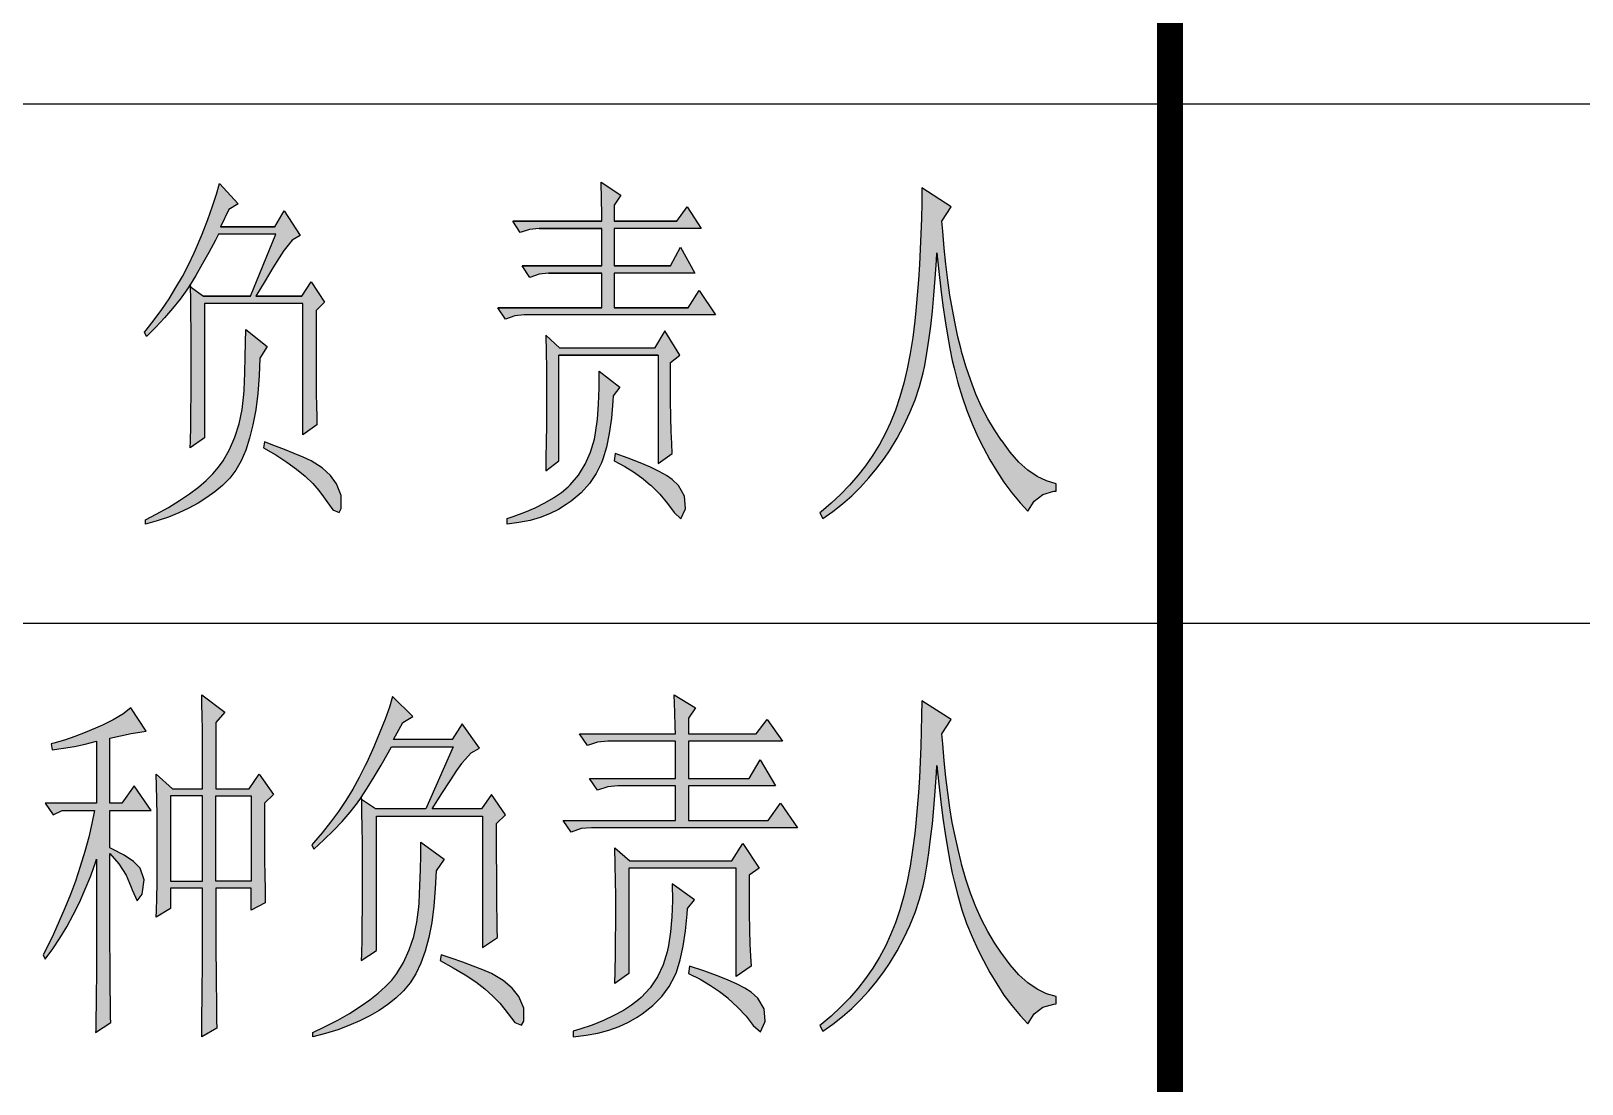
# Model space of a CAD drawing. Extents: x 458975 to 585950, y -118893 to 21149.
# Drawn here: x 569816 to 571428, y -116752 to -115658 of the extents above; entities that cross this region are included whole.
import ezdxf

# ---------------------------------------------------------------- set-up
doc = ezdxf.new("R2010")
doc.units = 0
doc.header["$LTSCALE"] = 1000
doc.header["$MEASUREMENT"] = 0
doc.layers.add('1', color=3, linetype='CONTINUOUS')

msp = doc.modelspace()

# ---------------------------------------------------------------- hatches: boundary and pattern name
at = {"layer": '1'}
h = msp.add_hatch(color=256, dxfattribs=at)
h.paths.add_polyline_path([(569665.6, -115944.7), (569668.6, -115940.9), (569748.5, -115940.9), (569729.1, -115912.3), (569715.3, -115933.3), (569586.9, -115933.3), (569594.6, -115945.3), (569610.2, -115940.9), (569647.2, -115940.9), (569641.2, -115953.9), (569634.5, -115965.9), (569627, -115976.7), (569620.9, -115984.3), (569610.7, -115994), (569601.3, -116000), (569591.8, -116002.6), (569601.4, -116033.8), (569607, -116029.8), (569615.3, -116026.2), (569626.5, -116023.2), (569640.5, -116020.8), (569643.3, -116020.3), (569652.2, -116019.2), (569661.5, -116018), (569671.2, -116017), (569681.3, -116016), (569692, -116015), (569703.2, -116014.2), (569714.8, -116013.3), (569723.2, -116012.7), (569727.1, -116027.3), (569729.1, -116035.3), (569733.9, -116039.6), (569739.8, -116030.8), (569743.4, -116017.9), (569741.4, -116004), (569738.8, -115997.7), (569733.9, -115990.2), (569727.1, -115981.6), (569718.2, -115972.2), (569707.5, -115961.7), (569700.8, -115955.9), (569697.8, -115960.3), (569705.1, -115971.4), (569711.6, -115983.6), (569717.8, -115996.6), (569721.2, -116005.3), (569612.2, -116005.3), (569621.5, -115995.9), (569630, -115986.6), (569638, -115977.6), (569641.3, -115973.9), (569649, -115965.2), (569657.2, -115955.4)])
h.paths.add_polyline_path([(569672.5, -116047.3), (569681.3, -116036.8), (569657.9, -116020.3), (569658.5, -116035), (569658.8, -116050.9), (569658.9, -116067.9), (569658.9, -116071.3), (569587.7, -116071.3), (569598.4, -116083.3), (569607.4, -116080.2), (569618.6, -116078.8), (569620.9, -116078.8), (569658.9, -116078.8), (569658.9, -116140.4), (569554.7, -116140.4), (569562.4, -116152.4), (569572.2, -116148.8), (569582, -116147.8), (569778.7, -116147.8), (569758.2, -116116.4), (569739.8, -116140.4), (569672.5, -116140.4), (569672.5, -116078.8), (569746.5, -116078.8), (569729.1, -116050.3), (569713.5, -116071.3), (569672.5, -116071.3)])
h.paths.add_polyline_path([(569669.2, -115832.5), (569660.6, -115824.4), (569649, -115816), (569647.2, -115814.8), (569644.3, -115817.8), (569651.8, -115832.1), (569657.3, -115845.7), (569661.2, -115858.4), (569661.8, -115861.3), (569665.8, -115873.3), (569672.5, -115867.3), (569676.9, -115853), (569674.5, -115840.3)])
h.paths.add_polyline_path([(569586.3, -115892.4), (569585.9, -115882.3), (569748.5, -115882.3), (569734.8, -115913.9), (569737.8, -115916.9), (569747.4, -115904.1), (569756.5, -115895.1), (569765.1, -115889.9), (569773.7, -115888.1), (569756.2, -115858.3), (569746.5, -115874.8), (569585.9, -115874.8), (569584.9, -115856.8), (569580, -115856.8), (569578.2, -115873.8), (569574.7, -115888.7), (569570, -115901.4), (569568.3, -115904.9), (569563.4, -115919.4), (569567.2, -115926.9), (569577.9, -115926), (569582.9, -115919.9), (569585.7, -115909.3)])
h.paths.add_polyline_path([(570001, -115887.9), (570007.9, -115875), (570011.1, -115868.9), (570070.5, -115868.9), (570044.2, -115933.4), (569995.5, -115933.4), (569981.9, -115923.6), (569982.2, -115936.7), (569982.5, -115952.3), (569982.7, -115968.3), (569982.8, -115984.6), (569982.8, -116001.2), (569982.8, -116003.9), (569982.8, -116020.3), (569982.7, -116036.6), (569982.5, -116052.6), (569982.3, -116068.5), (569982, -116084), (569981.8, -116090.9), (569996.4, -116080.4), (569996.4, -115940.8), (570098.7, -115940.8), (570098.7, -116077.4), (570113.3, -116066.9), (570113.1, -116058.4), (570112.9, -116047.5), (570112.7, -116034.4), (570112.6, -116018.9), (570112.5, -116001), (570112.4, -115980.8), (570112.4, -115958.2), (570112.4, -115948.4), (570121.1, -115939.4), (570107.5, -115918.4), (570097.8, -115933.4), (570050, -115933.4), (570059.7, -115917.3), (570067.6, -115904), (570074.1, -115893.6), (570078.8, -115886), (570079.2, -115885.4), (570087.7, -115875.2), (570095.8, -115870.4), (570079.2, -115844.8), (570069.5, -115861.4), (570013, -115861.4), (570021.8, -115843.3), (570031.5, -115837.4), (570012, -115816.4), (570008.9, -115827.4), (570004.9, -115839.9), (569999.9, -115853.7), (569994, -115868.8), (569987.1, -115885.2), (569985.7, -115888.3), (569979.9, -115900.7), (569973.6, -115912.8), (569966.9, -115924.5), (569959.8, -115936), (569952.2, -115947.1), (569944.3, -115958), (569935.9, -115968.7), (569934.1, -115970.9), (569936.1, -115975.3), (569945.9, -115965.6), (569954.9, -115956), (569963.4, -115946.3), (569971.1, -115936.6), (569978.2, -115926.9), (569981.1, -115922.5), (569987.5, -115911.8), (569994.2, -115900.1)])
h.paths.add_polyline_path([(570051.8, -116034.5), (570053.2, -116016.1), (570053.9, -115997.8), (570061.7, -115985.8), (570039.3, -115967.9), (570039.2, -115981.4), (570038.9, -115996.4), (570038.4, -116013), (570037.6, -116031.1), (570037.4, -116035.4), (570035.6, -116051.2), (570032.5, -116066), (570028.2, -116079.8), (570022.6, -116092.8), (570015.9, -116104.3), (570011.2, -116111.2), (570005.3, -116118), (569998.3, -116124.9), (569990.2, -116131.8), (569980.9, -116138.8), (569970.5, -116145.8), (569959, -116152.8), (569946.4, -116160), (569935.1, -116165.9), (569935.1, -116170.3), (569947.4, -116166.8), (569959.1, -116162.9), (569970, -116158.5), (569980.4, -116153.7), (569990, -116148.5), (569999, -116142.7), (570007.3, -116136.6), (570015.1, -116130.1), (570022.8, -116122.4), (570029, -116114.2), (570034.5, -116104.6), (570039.3, -116093.5), (570043.4, -116081), (570046.9, -116067), (570049.7, -116051.5)])
h.paths.add_polyline_path([(570127.4, -116119.7), (570118.6, -116111.6), (570107.5, -116104.3), (570099, -116100.6), (570089.7, -116096.7), (570079.6, -116092.6), (570068.7, -116088.5), (570058.8, -116084.8), (570057.8, -116090.9), (570070.5, -116098.3), (570081.9, -116105.7), (570092.1, -116113.1), (570101.1, -116120.5), (570108.9, -116127.9), (570115.4, -116135.3), (570120.2, -116141.9), (570130, -116155.4), (570136.3, -116158.2), (570138.6, -116153.9), (570138.6, -116140.4), (570133.8, -116128.3)])
h.paths.add_polyline_path([(570422.1, -115862.9), (570512.6, -115862.9), (570498, -115840.4), (570487.3, -115855.3), (570422.1, -115855.3), (570422.1, -115838.9), (570428.9, -115828.4), (570408.5, -115814.9), (570409, -115832.7), (570409.3, -115848.1), (570409.4, -115855.3), (570316.8, -115855.3), (570324.6, -115867.3), (570334.3, -115863.9), (570344.1, -115862.9), (570409.4, -115862.9), (570409.4, -115901.9), (570326.6, -115901.9), (570334.4, -115913.9), (570344.1, -115910.4), (570353.9, -115909.3), (570409.4, -115909.3), (570409.4, -115945.4), (570301.3, -115945.4), (570309.1, -115957.4), (570318.8, -115953.9), (570328.5, -115952.8), (570527.3, -115952.8), (570510.6, -115927.4), (570499, -115945.4), (570422.1, -115945.4), (570422.1, -115909.3), (570505.8, -115909.3), (570491.2, -115882.4), (570480.5, -115901.9), (570422.1, -115901.9)])
h.paths.add_polyline_path([(570364.6, -115994.8), (570467.9, -115994.8), (570467.9, -116107.3), (570482.4, -116096.9), (570481.9, -116086.6), (570481.3, -116073.9), (570481, -116059.1), (570480.7, -116041.8), (570480.5, -116022.3), (570480.5, -116002.4), (570490.2, -115994.8), (570474.6, -115969.4), (570464, -115987.3), (570365.6, -115987.3), (570351, -115973.8), (570351.4, -115991.5), (570351.7, -116008.1), (570351.8, -116023.6), (570351.9, -116038.1), (570351.9, -116039.8), (570351.9, -116053.4), (570351.8, -116068.1), (570351.5, -116084.4), (570351.2, -116101.9), (570351, -116114.8), (570364.6, -116104.3)])
h.paths.add_polyline_path([(570414.1, -116090.3), (570417, -116075.9), (570419.3, -116060.1), (570420.8, -116042.6), (570421.1, -116036.9), (570427.9, -116027.8), (570406.5, -116011.4), (570406.5, -116028.9), (570406, -116045.5), (570404.7, -116061), (570402.7, -116075.5), (570401.6, -116081.8), (570397.6, -116095.5), (570392.1, -116107.9), (570385, -116119.2), (570376.4, -116129.3), (570374.3, -116131.4), (570367.3, -116137.2), (570359.2, -116142.8), (570350.2, -116148.1), (570340.1, -116153.2), (570329.2, -116157.8), (570317.2, -116162.3), (570311, -116164.4), (570311, -116170.3), (570323.2, -116168.7), (570334.7, -116166.3), (570345.3, -116163.3), (570355.1, -116159.5), (570364.2, -116155.1), (570372.4, -116150), (570377.3, -116146.3), (570387.7, -116137.6), (570396.4, -116128.1), (570403.5, -116117.8), (570408.9, -116106.7), (570410.4, -116102.8)])
h.paths.add_polyline_path([(570488.9, -116130), (570482.4, -116123.9), (570476.4, -116119.8), (570468.9, -116115.5), (570459.8, -116111.1), (570449, -116106.5), (570436.7, -116101.7), (570423, -116096.9), (570422.1, -116104.3), (570433.2, -116110.5), (570443.2, -116116.7), (570452.2, -116123.2), (570460, -116129.9), (570460.1, -116129.9), (570469.4, -116139.2), (570477.6, -116148.8), (570484.4, -116158.3), (570491.5, -116164.8), (570495.9, -116155), (570496.1, -116153.9), (570495.1, -116141.1)])
h.paths.add_polyline_path([(570764.9, -115883.4), (570763.5, -115865.8), (570762.7, -115855.4), (570772.2, -115840.4), (570741.7, -115820.9), (570741.6, -115836.7), (570741.3, -115852.7), (570740.8, -115868.6), (570740.1, -115884.5), (570739.3, -115900.5), (570738.2, -115916.4), (570736.9, -115932.3), (570735.5, -115948.2), (570734.4, -115958.9), (570732.3, -115976.2), (570729.7, -115992.8), (570726.6, -116008.7), (570723, -116023.8), (570718.9, -116038.1), (570714.3, -116051.7), (570709.2, -116064.5), (570704, -116075.8), (570697.7, -116087.5), (570690.8, -116098.7), (570683.4, -116109.5), (570675.3, -116119.8), (570666.6, -116129.9), (570657.4, -116139.5), (570647.5, -116148.6), (570637.1, -116157.3), (570635.8, -116158.4), (570638.9, -116164.3), (570649.4, -116157), (570659.4, -116149.2), (570668.9, -116140.7), (570678.1, -116131.8), (570686.8, -116122.3), (570695.1, -116112.2), (570703, -116101.6), (570708.2, -116093.9), (570716.1, -116080.9), (570723.2, -116067.8), (570729.4, -116054.4), (570734.8, -116040.9), (570739.4, -116027.1), (570743.2, -116013.1), (570744.8, -116005.4), (570747, -115992.7), (570749.1, -115979.1), (570751, -115964.5), (570752.7, -115949), (570754.3, -115932.4), (570755.7, -115914.9), (570757, -115896.3), (570757.5, -115888.3), (570759.4, -115907.7), (570761.5, -115925.9), (570763.6, -115943), (570765.9, -115959), (570768.4, -115973.9), (570770.8, -115987.6), (570773.4, -116000.2), (570775.3, -116008.3), (570779.1, -116023.4), (570783.5, -116038.1), (570788.4, -116052.3), (570793.9, -116066.1), (570800, -116079.5), (570805.7, -116090.8), (570812.4, -116103.3), (570819.5, -116115.3), (570827.1, -116126.7), (570835.3, -116137.7), (570843.9, -116148.1), (570851.9, -116156.8), (570858.4, -116146.4), (570867.4, -116139.5), (570878.8, -116136.1), (570881.2, -116135.9), (570881.2, -116128.4), (570871.2, -116125.4), (570861.4, -116120.7), (570851.9, -116114.2), (570842.6, -116105.8), (570833.5, -116095.6), (570824.7, -116083.5), (570824.6, -116083.3), (570817.2, -116072.4), (570810.2, -116060.8), (570803.8, -116048.3), (570797.9, -116035.1), (570792.5, -116021.1), (570787.6, -116006.2), (570783.1, -115990.7), (570782.6, -115988.9), (570779.3, -115975.6), (570776.3, -115961.7), (570773.5, -115947.3), (570771, -115932.2), (570768.7, -115916.6), (570766.7, -115900.2)])
h = msp.add_hatch(color=256, dxfattribs=at)
h.paths.add_polyline_path([(570045.1, -116541.3), (570008.3, -116541.3), (570008.3, -116452.7), (570045.1, -116452.7)], flags=16)
h.paths.add_polyline_path([(570068.2, -116451.2), (570058.7, -116460.2), (570058.7, -116486.6), (570058.9, -116503.6), (570059, -116519.8), (570059.2, -116535.2), (570059.5, -116549.8), (570059.7, -116563.7), (570045.1, -116571.3), (570045.1, -116548.7), (570008.3, -116548.7), (570008.3, -116574.6), (570008.4, -116596.4), (570008.4, -116616.1), (570008.6, -116633.9), (570008.7, -116649.9), (570008.9, -116663.8), (570009, -116675.8), (570009.1, -116686), (570009.4, -116694.2), (569993.6, -116703.2), (569993.8, -116693.9), (569993.9, -116679.4), (569994.1, -116664.7), (569994.2, -116649.3), (569994.4, -116633.6), (569994.5, -116617.4), (569994.6, -116600.9), (569994.6, -116548.7), (569961.2, -116548.7), (569961.2, -116569.7), (569946.4, -116578.7), (569946.7, -116572), (569947.1, -116559), (569947.2, -116543.4), (569947.4, -116525.6), (569947.5, -116505.2), (569947.4, -116491.2), (569947.4, -116472.7), (569947.1, -116456.3), (569946.8, -116442.2), (569946.4, -116430.2), (569963.2, -116445.3), (569994.6, -116445.3), (569994.6, -116420.8), (569994.5, -116401.2), (569994.4, -116384.1), (569994.2, -116369.4), (569993.9, -116357.4), (569993.6, -116347.7), (570017.7, -116365.7), (570008.3, -116376.3), (570008.3, -116445.3), (570042.9, -116445.3), (570053.4, -116430.2)])
h.paths.add_polyline_path([(569838.8, -116611.6), (569846.3, -116600.4), (569853.4, -116588.7), (569860.2, -116576.2), (569866.6, -116563.3), (569872.7, -116549.7), (569878.4, -116535.6), (569883.7, -116520.8), (569884.4, -116518.6), (569884.4, -116593), (569884.3, -116609.8), (569884.2, -116625.9), (569884.2, -116641.3), (569884, -116656), (569883.9, -116669.9), (569883.7, -116683.2), (569883.6, -116695.7), (569883.4, -116698.7), (569899.2, -116688.1), (569898.9, -116683.1), (569898.8, -116675.7), (569898.7, -116666.1), (569898.5, -116654.5), (569898.5, -116640.6), (569898.4, -116624.6), (569898.2, -116606.4), (569898.2, -116512.7), (569907.6, -116523.4), (569915, -116535), (569920.4, -116547.5), (569921.3, -116550.3), (569926.5, -116561.9), (569931.7, -116554.9), (569931.7, -116554.7), (569933.7, -116540), (569929.7, -116527.8), (569922.7, -116521), (569913, -116514.3), (569900.3, -116507.6), (569898.2, -116506.8), (569898.2, -116467.8), (569941.1, -116467.8), (569923.3, -116442.2), (569910.7, -116460.2), (569898.2, -116460.2), (569898.2, -116392.8), (569909.2, -116390.2), (569920.3, -116388), (569931.4, -116386), (569935.9, -116385.3), (569920.1, -116361.2), (569911.7, -116367.7), (569901.8, -116373.8), (569890.4, -116379.3), (569883.4, -116382.2), (569872.6, -116386.8), (569861.8, -116391.1), (569851, -116394.8), (569840.1, -116398), (569837.3, -116398.7), (569838.3, -116404.7), (569850.2, -116403.1), (569861.5, -116401.2), (569872.4, -116398.9), (569882.9, -116396.3), (569884.4, -116395.7), (569884.4, -116460.2), (569830.9, -116460.2), (569839.4, -116472.2), (569848.8, -116467.8), (569882.4, -116467.8), (569879.5, -116481.4), (569876.2, -116495.7), (569872.1, -116510.5), (569867.3, -116526), (569862.4, -116541.3), (569857.2, -116555.3), (569851.5, -116569.2), (569845.7, -116582.9), (569839.6, -116596.2), (569833.3, -116609.3), (569828.9, -116617.7), (569830.9, -116622.2)])
h.paths.add_polyline_path([(569571.8, -116668.7), (569582.3, -116665.2), (569592.9, -116664.2), (569803.7, -116664.2), (569783.8, -116635.7), (569769.2, -116656.7), (569691.5, -116656.7), (569691.5, -116410.8), (569790.1, -116410.8), (569771.2, -116383.7), (569757.6, -116403.2), (569578.2, -116403.2), (569586.5, -116415.3), (569597.1, -116411.8), (569607.5, -116410.8), (569675.8, -116410.8), (569675.8, -116656.7), (569563.4, -116656.7)])
h.paths.add_polyline_path([(569961.2, -116541.3), (569994.6, -116541.3), (569994.6, -116452.7), (569961.2, -116452.7)], flags=16)
h.paths.add_polyline_path([(570398.6, -116485.7), (570388, -116486.7), (570377.6, -116490.2), (570369.2, -116478.2), (570485.7, -116478.2), (570485.7, -116442.2), (570425.9, -116442.2), (570415.4, -116443.2), (570404.8, -116446.7), (570396.6, -116434.7), (570485.7, -116434.7), (570485.7, -116395.7), (570415.4, -116395.7), (570404.8, -116396.7), (570394.4, -116400.2), (570386, -116388.3), (570485.7, -116388.3), (570485.6, -116380.9), (570485.3, -116365.5), (570484.6, -116347.7), (570506.6, -116361.2), (570499.4, -116371.8), (570499.4, -116388.3), (570569.5, -116388.3), (570581.1, -116373.2), (570596.9, -116395.7), (570499.4, -116395.7), (570499.4, -116434.7), (570562.3, -116434.7), (570573.8, -116415.3), (570589.6, -116442.2), (570499.4, -116442.2), (570499.4, -116478.2), (570582.2, -116478.2), (570594.8, -116460.2), (570612.6, -116485.7)])
h.paths.add_polyline_path([(570193, -116394.2), (570202.4, -116376.3), (570212.9, -116370.2), (570192, -116349.3), (570188.6, -116360.3), (570184.2, -116372.8), (570178.8, -116386.6), (570172.4, -116401.6), (570165, -116418), (570163.6, -116421.2), (570157.3, -116433.5), (570150.5, -116445.6), (570143.3, -116457.3), (570135.6, -116468.8), (570127.5, -116479.9), (570118.9, -116491), (570109.9, -116501.5), (570108, -116503.7), (570110.1, -116508.2), (570120.6, -116498.5), (570130.4, -116488.8), (570139.5, -116479.2), (570147.8, -116469.5), (570155.4, -116459.8), (570158.6, -116455.3), (570165.4, -116444.7), (570172.7, -116433), (570179.9, -116420.6), (570187.5, -116407.9), (570190.8, -116401.8), (570254.9, -116401.8), (570226.5, -116466.2), (570174.1, -116466.2), (570159.5, -116456.4), (570159.8, -116469.5), (570160.1, -116485.2), (570160.2, -116501.1), (570160.4, -116517.5), (570160.4, -116569.4), (570160.1, -116585.5), (570159.9, -116601.3), (570159.5, -116617), (570159.4, -116623.8), (570175.2, -116613.2), (570175.2, -116473.7), (570285.4, -116473.7), (570285.4, -116610.3), (570301, -116599.7), (570300.7, -116591.3), (570300.6, -116580.4), (570300.3, -116567.2), (570300.1, -116551.7), (570300.1, -116533.9), (570300, -116513.7), (570300, -116481.2), (570309.4, -116472.2), (570294.8, -116451.2), (570284.2, -116466.2), (570232.9, -116466.2), (570243.2, -116450.1), (570251.9, -116436.9), (570258.7, -116426.4), (570263.9, -116418.9), (570264.3, -116418.2), (570273.5, -116408), (570282.2, -116403.2), (570264.3, -116377.7), (570253.7, -116394.2)])
h.paths.add_polyline_path([(570755.7, -116447.7), (570756.9, -116429.2), (570757.5, -116421.2), (570759.3, -116440.5), (570761.5, -116458.8), (570763.7, -116475.9), (570765.9, -116491.8), (570768.3, -116506.8), (570770.8, -116520.5), (570773.4, -116533.1), (570775.3, -116541.3), (570779.1, -116556.3), (570783.4, -116571), (570788.3, -116585.2), (570793.9, -116599), (570799.9, -116612.3), (570805.7, -116623.8), (570812.3, -116636.2), (570819.5, -116648.1), (570827.1, -116659.6), (570835.2, -116670.6), (570843.9, -116680.9), (570851.8, -116689.7), (570858.4, -116679.3), (570867.4, -116672.3), (570878.8, -116669), (570881.3, -116668.7), (570881.3, -116661.2), (570871.3, -116658.3), (570861.4, -116653.6), (570851.8, -116647), (570842.6, -116638.7), (570833.6, -116628.4), (570824.7, -116616.4), (570824.6, -116616.2), (570817.2, -116605.4), (570810.2, -116593.6), (570803.9, -116581.1), (570797.9, -116567.9), (570792.4, -116553.9), (570787.5, -116539.1), (570783.1, -116523.6), (570782.5, -116521.7), (570779.4, -116508.5), (570776.3, -116494.6), (570773.4, -116480.2), (570770.9, -116465.1), (570768.6, -116449.3), (570766.7, -116433.1), (570764.9, -116416.1), (570763.4, -116398.7), (570762.7, -116388.3), (570772.1, -116373.2), (570741.7, -116353.8), (570741.5, -116369.6), (570741.2, -116385.5), (570740.8, -116401.5), (570740.1, -116417.4), (570739.2, -116433.4), (570738.2, -116449.2), (570736.9, -116465.1), (570735.4, -116481.1), (570734.4, -116491.7), (570732.2, -116509.1), (570729.6, -116525.8), (570726.6, -116541.6), (570722.9, -116556.6), (570718.9, -116571), (570714.3, -116584.5), (570709.2, -116597.2), (570704, -116608.7), (570697.7, -116620.3), (570690.8, -116631.6), (570683.4, -116642.3), (570675.2, -116652.8), (570666.5, -116662.8), (570657.3, -116672.3), (570647.4, -116681.5), (570637, -116690.2), (570635.7, -116691.2), (570638.9, -116697.3), (570649.3, -116689.9), (570659.3, -116682.1), (570668.9, -116673.6), (570678, -116664.7), (570686.7, -116655.1), (570695, -116645.1), (570702.9, -116634.4), (570708.2, -116626.7), (570716, -116613.8), (570723.1, -116600.7), (570729.3, -116587.2), (570734.8, -116573.7), (570739.3, -116560), (570743.1, -116546.1), (570744.8, -116538.2), (570747, -116525.6), (570749, -116512), (570750.9, -116497.3), (570752.7, -116481.8), (570754.3, -116465.3)])
h.paths.add_polyline_path([(570447.9, -116664.2), (570440.2, -116670), (570431.7, -116675.7), (570421.8, -116680.9), (570411.1, -116686), (570399.2, -116690.8), (570386.4, -116695.1), (570379.7, -116697.3), (570379.7, -116703.2), (570392.9, -116701.5), (570405.1, -116699.2), (570416.6, -116696.1), (570427.2, -116692.3), (570437, -116687.9), (570445.9, -116682.8), (570451.1, -116679.2), (570462.3, -116670.5), (570471.7, -116661), (570479.4, -116650.7), (570485.2, -116639.6), (570486.8, -116635.7), (570490.7, -116623), (570493.9, -116608.8), (570496.3, -116593), (570497.9, -116575.5), (570498.2, -116569.7), (570505.6, -116560.7), (570482.5, -116544.2), (570482.7, -116561.9), (570482, -116578.4), (570480.7, -116593.9), (570478.5, -116608.3), (570477.3, -116614.8), (570473, -116628.4), (570467, -116640.7), (570459.5, -116652), (570450.2, -116662.2)])
h.paths.add_polyline_path([(570203.3, -116625.7), (570209.2, -116612.7), (570213.9, -116598.8), (570217.2, -116584), (570219.2, -116568.2), (570219.4, -116563.9), (570220.3, -116545.9), (570220.8, -116529.4), (570221.1, -116514.3), (570221.3, -116500.7), (570245.5, -116518.6), (570237.1, -116530.7), (570236.3, -116549), (570234.8, -116567.4), (570232.6, -116584.3), (570229.5, -116599.8), (570225.8, -116613.9), (570221.3, -116626.4), (570216, -116637.5), (570210.1, -116647.1), (570203.4, -116655.2), (570202.7, -116656), (570195.2, -116662.9), (570186.9, -116669.4), (570177.9, -116675.7), (570168.2, -116681.3), (570157.8, -116686.5), (570146.6, -116691.3), (570134.9, -116695.7), (570122.2, -116699.7), (570109, -116703.2), (570109, -116698.7), (570121.2, -116692.8), (570134.9, -116685.7), (570147.2, -116678.7), (570158.3, -116671.6), (570168.3, -116664.7), (570177, -116657.8), (570184.6, -116650.9), (570191, -116644.1), (570196.2, -116637.3)])
h.paths.add_polyline_path([(570242.3, -116617.7), (570241.3, -116623.8), (570254.9, -116631.2), (570267.2, -116638.6), (570278.3, -116646), (570287.8, -116653.3), (570296.2, -116660.7), (570303.2, -116668.1), (570308.4, -116674.7), (570319, -116688.3), (570325.8, -116691), (570328.3, -116686.7), (570328.3, -116673.2), (570323.1, -116661.2), (570316.2, -116652.5), (570306.7, -116644.5), (570294.8, -116637.3), (570285.6, -116633.5), (570275.6, -116629.6), (570264.8, -116625.5), (570252.9, -116621.3)])
h.paths.add_polyline_path([(570159.5, -116456.4), (570158.3, -116455.7), (570158.6, -116455.3), (570159.4, -116454.3)], flags=16)
h.paths.add_polyline_path([(570423.7, -116556.5), (570423.5, -116541), (570423.2, -116524.3), (570422.7, -116506.8), (570438.5, -116520.2), (570544.5, -116520.2), (570555.9, -116502.3), (570572.7, -116527.8), (570562.3, -116535.2), (570562.3, -116555.2), (570562.4, -116574.6), (570562.7, -116591.9), (570563.2, -116606.8), (570563.7, -116619.4), (570564.3, -116629.7), (570548.7, -116640.2), (570548.7, -116527.8), (570437.5, -116527.8), (570437.5, -116637.3), (570422.7, -116647.7), (570423, -116634.8), (570423.4, -116617.2), (570423.5, -116601), (570423.7, -116586.2), (570423.8, -116572.7), (570423.8, -116571)])
h.paths.add_polyline_path([(570571.4, -116662.9), (570564.3, -116656.7), (570557.9, -116652.6), (570549.8, -116648.4), (570540, -116643.9), (570528.4, -116639.3), (570515.2, -116634.6), (570500.4, -116629.7), (570499.4, -116637.3), (570511.3, -116643.3), (570522.1, -116649.6), (570531.7, -116656.1), (570540.3, -116662.6), (570540.3, -116662.8), (570550.3, -116672.1), (570559.1, -116681.6), (570566.5, -116691.2), (570574.2, -116697.7), (570578.8, -116687.9), (570579.1, -116686.7), (570578, -116673.9)])

# ---------------------------------------------------------------- linework, layer by layer
for p, q in [((568749.5, -115733.3), (574149.5, -115733.3)), ((569469.5, -116273.3), (574149.5, -116273.3))]:
    msp.add_line(p, q, dxfattribs=at)
at = {"layer": '1', "const_width": 27}
msp.add_lwpolyline([(570999.5, -114113.3), (570999.5, -117893.3)], dxfattribs=at)
at = {"layer": '1'}
for points in [[(569982.8, -116001.2), (569982.8, -115984.6), (569982.7, -115968.3), (569982.5, -115952.3), (569982.2, -115936.7), (569981.9, -115923.6), (569995.5, -115933.4), (569995.5, -115933.4), (570044.2, -115933.4), (569995.5, -115933.4), (570044.2, -115933.4), (570070.5, -115868.9), (570011.1, -115868.9), (570007.9, -115875), (570001, -115887.9), (569994.2, -115900.1), (569987.5, -115911.8), (569981.1, -115922.5), (569980.9, -115922.9), (569981.8, -115921.3), (569981.9, -115923.6), (569980.9, -115922.9), (569981.8, -115921.3), (569981.1, -115922.5), (569978.2, -115926.9), (569971.1, -115936.6), (569963.4, -115946.3), (569954.9, -115956), (569945.9, -115965.6), (569936.1, -115975.3), (569934.1, -115970.9), (569935.9, -115968.7), (569944.3, -115958), (569952.2, -115947.1), (569959.8, -115936), (569966.9, -115924.5), (569973.6, -115912.8), (569979.9, -115900.7), (569985.7, -115888.3), (569987.1, -115885.2), (569994, -115868.8), (569999.9, -115853.7), (570004.9, -115839.9), (570008.9, -115827.4), (570012, -115816.4), (570031.5, -115837.4), (570021.8, -115843.3), (570013, -115861.4), (570069.5, -115861.4), (570013, -115861.4), (570069.5, -115861.4), (570079.2, -115844.8), (570095.8, -115870.4), (570087.7, -115875.2), (570079.2, -115885.4), (570078.8, -115886), (570074.1, -115893.6), (570067.6, -115904), (570059.7, -115917.3), (570050, -115933.4), (570097.8, -115933.4), (570050, -115933.4), (570097.8, -115933.4), (570107.5, -115918.4), (570121.1, -115939.4), (570112.4, -115948.4), (570112.4, -115958.2), (570112.4, -115980.8), (570112.5, -116001), (570112.6, -116018.9), (570112.7, -116034.4), (570112.9, -116047.5), (570113.1, -116058.4), (570113.3, -116066.9), (570098.7, -116077.4), (570098.7, -115940.8), (569996.4, -115940.8), (569996.4, -116080.4), (569981.8, -116090.9), (569982, -116084), (569982.3, -116068.5), (569982.5, -116052.6), (569982.7, -116036.6), (569982.8, -116020.3), (569982.8, -116003.9)], [(570505.8, -115909.3), (570422.1, -115909.3), (570422.1, -115945.4), (570499, -115945.4), (570422.1, -115945.4), (570499, -115945.4), (570510.6, -115927.4), (570527.3, -115952.8), (570328.5, -115952.8), (570318.8, -115953.9), (570309.1, -115957.4), (570301.3, -115945.4), (570301.3, -115945.4), (570409.4, -115945.4), (570301.3, -115945.4), (570409.4, -115945.4), (570409.4, -115909.3), (570353.9, -115909.3), (570409.4, -115909.3), (570353.9, -115909.3), (570344.1, -115910.4), (570334.4, -115913.9), (570326.6, -115901.9), (570326.6, -115901.9), (570409.4, -115901.9), (570326.6, -115901.9), (570409.4, -115901.9), (570409.4, -115862.9), (570344.1, -115862.9), (570409.4, -115862.9), (570344.1, -115862.9), (570334.3, -115863.9), (570324.6, -115867.3), (570316.8, -115855.3), (570316.8, -115855.3), (570409.4, -115855.3), (570316.8, -115855.3), (570409.4, -115855.3), (570409.3, -115848.1), (570409, -115832.7), (570408.5, -115814.9), (570428.9, -115828.4), (570422.1, -115838.9), (570422.1, -115855.3), (570487.3, -115855.3), (570422.1, -115855.3), (570487.3, -115855.3), (570498, -115840.4), (570512.6, -115862.9), (570422.1, -115862.9), (570422.1, -115901.9), (570480.5, -115901.9), (570422.1, -115901.9), (570480.5, -115901.9), (570491.2, -115882.4)], [(570649.4, -116157), (570659.4, -116149.2), (570668.9, -116140.7), (570678.1, -116131.8), (570686.8, -116122.3), (570695.1, -116112.2), (570703, -116101.6), (570708.2, -116093.9), (570716.1, -116080.9), (570723.2, -116067.8), (570729.4, -116054.4), (570734.8, -116040.9), (570739.4, -116027.1), (570743.2, -116013.1), (570744.8, -116005.4), (570747, -115992.7), (570749.1, -115979.1), (570751, -115964.5), (570752.7, -115949), (570754.3, -115932.4), (570755.7, -115914.9), (570757, -115896.3), (570757.5, -115888.3), (570759.4, -115907.7), (570761.5, -115925.9), (570763.6, -115943), (570765.9, -115959), (570768.4, -115973.9), (570770.8, -115987.6), (570773.4, -116000.2), (570775.3, -116008.3), (570779.1, -116023.4), (570783.5, -116038.1), (570788.4, -116052.3), (570793.9, -116066.1), (570800, -116079.5), (570805.7, -116090.8), (570812.4, -116103.3), (570819.5, -116115.3), (570827.1, -116126.7), (570835.3, -116137.7), (570843.9, -116148.1), (570851.9, -116156.8), (570858.4, -116146.4), (570867.4, -116139.5), (570878.8, -116136.1), (570881.2, -116135.9), (570881.2, -116128.4), (570871.2, -116125.4), (570861.4, -116120.7), (570851.9, -116114.2), (570842.6, -116105.8), (570833.5, -116095.6), (570824.7, -116083.5), (570824.6, -116083.3), (570817.2, -116072.4), (570810.2, -116060.8), (570803.8, -116048.3), (570797.9, -116035.1), (570792.5, -116021.1), (570787.6, -116006.2), (570783.1, -115990.7), (570782.6, -115988.9), (570779.3, -115975.6), (570776.3, -115961.7), (570773.5, -115947.3), (570771, -115932.2), (570768.7, -115916.6), (570766.7, -115900.2), (570764.9, -115883.4), (570763.5, -115865.8), (570762.7, -115855.4), (570772.2, -115840.4), (570741.7, -115820.9), (570741.6, -115836.7), (570741.3, -115852.7), (570740.8, -115868.6), (570740.1, -115884.5), (570739.3, -115900.5), (570738.2, -115916.4), (570736.9, -115932.3), (570735.5, -115948.2), (570734.4, -115958.9), (570732.3, -115976.2), (570729.7, -115992.8), (570726.6, -116008.7), (570723, -116023.8), (570718.9, -116038.1), (570714.3, -116051.7), (570709.2, -116064.5), (570704, -116075.8), (570697.7, -116087.5), (570690.8, -116098.7), (570683.4, -116109.5), (570675.3, -116119.8), (570666.6, -116129.9), (570657.4, -116139.5), (570647.5, -116148.6), (570637.1, -116157.3), (570635.8, -116158.4), (570638.9, -116164.3)], [(570039.3, -116093.5), (570034.5, -116104.6), (570029, -116114.2), (570022.8, -116122.4), (570022.1, -116123.1), (570015.1, -116130.1), (570007.3, -116136.6), (569999, -116142.7), (569990, -116148.5), (569980.4, -116153.7), (569970, -116158.5), (569959.1, -116162.9), (569947.4, -116166.8), (569935.1, -116170.3), (569935.1, -116165.9), (569946.4, -116160), (569959, -116152.8), (569970.5, -116145.8), (569980.9, -116138.8), (569990.2, -116131.8), (569998.3, -116124.9), (570005.3, -116118), (570011.2, -116111.2), (570015.9, -116104.3), (570022.6, -116092.8), (570028.2, -116079.8), (570032.5, -116066), (570035.6, -116051.2), (570037.4, -116035.4), (570037.6, -116031.1), (570038.4, -116013), (570038.9, -115996.4), (570039.2, -115981.4), (570039.3, -115967.9), (570061.7, -115985.8), (570053.9, -115997.8), (570053.2, -116016.1), (570051.8, -116034.5), (570049.7, -116051.5), (570046.9, -116067), (570043.4, -116081)], [(570480.5, -116022.3), (570480.5, -116002.4), (570490.2, -115994.8), (570474.6, -115969.4), (570464, -115987.3), (570365.6, -115987.3), (570351, -115973.8), (570351.4, -115991.5), (570351.7, -116008.1), (570351.8, -116023.6), (570351.9, -116038.1), (570351.9, -116039.8), (570351.9, -116053.4), (570351.8, -116068.1), (570351.5, -116084.4), (570351.2, -116101.9), (570351, -116114.8), (570364.6, -116104.3), (570364.6, -115994.8), (570467.9, -115994.8), (570364.6, -115994.8), (570467.9, -115994.8), (570467.9, -116107.3), (570482.4, -116096.9), (570481.9, -116086.6), (570481.3, -116073.9), (570481, -116059.1), (570480.7, -116041.8)], [(570414.1, -116090.3), (570410.4, -116102.8), (570408.9, -116106.7), (570403.5, -116117.8), (570396.4, -116128.1), (570387.7, -116137.6), (570377.3, -116146.3), (570372.4, -116150), (570364.2, -116155.1), (570355.1, -116159.5), (570345.3, -116163.3), (570334.7, -116166.3), (570323.2, -116168.7), (570311, -116170.3), (570311, -116164.4), (570317.2, -116162.3), (570329.2, -116157.8), (570340.1, -116153.2), (570350.2, -116148.1), (570359.2, -116142.8), (570367.3, -116137.2), (570374.3, -116131.4), (570376.4, -116129.3), (570385, -116119.2), (570392.1, -116107.9), (570397.6, -116095.5), (570401.6, -116081.8), (570402.7, -116075.5), (570404.7, -116061), (570406, -116045.5), (570406.5, -116028.9), (570406.5, -116011.4), (570427.9, -116027.8), (570421.1, -116036.9), (570420.8, -116042.6), (570419.3, -116060.1), (570417, -116075.9)], [(570101.1, -116120.5), (570108.9, -116127.9), (570115.4, -116135.3), (570120.2, -116141.9), (570130, -116155.4), (570136.3, -116158.2), (570138.6, -116153.9), (570138.6, -116140.4), (570133.8, -116128.3), (570127.4, -116119.7), (570118.6, -116111.6), (570107.5, -116104.3), (570099, -116100.6), (570089.7, -116096.7), (570079.6, -116092.6), (570068.7, -116088.5), (570058.8, -116084.8), (570057.8, -116090.9), (570070.5, -116098.3), (570081.9, -116105.7), (570092.1, -116113.1)], [(570460.1, -116129.9), (570469.4, -116139.2), (570477.6, -116148.8), (570484.4, -116158.3), (570491.5, -116164.8), (570495.9, -116155), (570496.1, -116153.9), (570495.1, -116141.1), (570488.9, -116130), (570482.4, -116123.9), (570476.4, -116119.8), (570468.9, -116115.5), (570459.8, -116111.1), (570449, -116106.5), (570436.7, -116101.7), (570423, -116096.9), (570422.1, -116104.3), (570433.2, -116110.5), (570443.2, -116116.7), (570452.2, -116123.2), (570460, -116129.9)], [(570068.2, -116451.2), (570058.7, -116460.2), (570058.7, -116486.6), (570058.9, -116503.6), (570059, -116519.8), (570059.2, -116535.2), (570059.5, -116549.8), (570059.7, -116563.7), (570045.1, -116571.3), (570045.1, -116548.7), (570008.3, -116548.7), (570008.3, -116574.6), (570008.4, -116596.4), (570008.4, -116616.1), (570008.6, -116633.9), (570008.7, -116649.9), (570008.9, -116663.8), (570009, -116675.8), (570009.1, -116686), (570009.4, -116694.2), (569993.6, -116703.2), (569993.8, -116693.9), (569993.9, -116679.4), (569994.1, -116664.7), (569994.2, -116649.3), (569994.4, -116633.6), (569994.5, -116617.4), (569994.6, -116600.9), (569994.6, -116548.7), (569961.2, -116548.7), (569961.2, -116569.7), (569946.4, -116578.7), (569946.7, -116572), (569947.1, -116559), (569947.2, -116543.4), (569947.4, -116525.6), (569947.5, -116505.2), (569947.4, -116491.2), (569947.4, -116472.7), (569947.1, -116456.3), (569946.8, -116442.2), (569946.4, -116430.2), (569963.2, -116445.3), (569994.6, -116445.3), (569994.6, -116420.8), (569994.5, -116401.2), (569994.4, -116384.1), (569994.2, -116369.4), (569993.9, -116357.4), (569993.6, -116347.7), (570017.7, -116365.7), (570008.3, -116376.3), (570008.3, -116445.3), (570042.9, -116445.3), (570053.4, -116430.2)], [(570193, -116394.2), (570202.4, -116376.3), (570212.9, -116370.2), (570192, -116349.3), (570188.6, -116360.3), (570184.2, -116372.8), (570178.8, -116386.6), (570172.4, -116401.6), (570165, -116418), (570163.6, -116421.2), (570157.3, -116433.5), (570150.5, -116445.6), (570143.3, -116457.3), (570135.6, -116468.8), (570127.5, -116479.9), (570118.9, -116491), (570109.9, -116501.5), (570108, -116503.7), (570110.1, -116508.2), (570120.6, -116498.5), (570130.4, -116488.8), (570139.5, -116479.2), (570147.8, -116469.5), (570155.4, -116459.8), (570158.6, -116455.3), (570165.4, -116444.7), (570172.7, -116433), (570179.9, -116420.6), (570187.5, -116407.9), (570190.8, -116401.8), (570254.9, -116401.8), (570226.5, -116466.2), (570174.1, -116466.2), (570159.5, -116456.4), (570159.8, -116469.5), (570160.1, -116485.2), (570160.2, -116501.1), (570160.4, -116517.5), (570160.4, -116569.4), (570160.1, -116585.5), (570159.9, -116601.3), (570159.5, -116617), (570159.4, -116623.8), (570175.2, -116613.2), (570175.2, -116473.7), (570285.4, -116473.7), (570285.4, -116610.3), (570301, -116599.7), (570300.7, -116591.3), (570300.6, -116580.4), (570300.3, -116567.2), (570300.1, -116551.7), (570300.1, -116533.9), (570300, -116513.7), (570300, -116481.2), (570309.4, -116472.2), (570294.8, -116451.2), (570284.2, -116466.2), (570232.9, -116466.2), (570243.2, -116450.1), (570251.9, -116436.9), (570258.7, -116426.4), (570263.9, -116418.9), (570264.3, -116418.2), (570273.5, -116408), (570282.2, -116403.2), (570264.3, -116377.7), (570253.7, -116394.2)], [(570398.6, -116485.7), (570388, -116486.7), (570377.6, -116490.2), (570369.2, -116478.2), (570485.7, -116478.2), (570485.7, -116442.2), (570425.9, -116442.2), (570415.4, -116443.2), (570404.8, -116446.7), (570396.6, -116434.7), (570485.7, -116434.7), (570485.7, -116395.7), (570415.4, -116395.7), (570404.8, -116396.7), (570394.4, -116400.2), (570386, -116388.3), (570485.7, -116388.3), (570485.6, -116380.9), (570485.3, -116365.5), (570484.6, -116347.7), (570506.6, -116361.2), (570499.4, -116371.8), (570499.4, -116388.3), (570569.5, -116388.3), (570581.1, -116373.2), (570596.9, -116395.7), (570499.4, -116395.7), (570499.4, -116434.7), (570562.3, -116434.7), (570573.8, -116415.3), (570589.6, -116442.2), (570499.4, -116442.2), (570499.4, -116478.2), (570582.2, -116478.2), (570594.8, -116460.2), (570612.6, -116485.7)], [(569838.8, -116611.6), (569846.3, -116600.4), (569853.4, -116588.7), (569860.2, -116576.2), (569866.6, -116563.3), (569872.7, -116549.7), (569878.4, -116535.6), (569883.7, -116520.8), (569884.4, -116518.6), (569884.4, -116593), (569884.3, -116609.8), (569884.2, -116625.9), (569884.2, -116641.3), (569884, -116656), (569883.9, -116669.9), (569883.7, -116683.2), (569883.6, -116695.7), (569883.4, -116698.7), (569899.2, -116688.1), (569898.9, -116683.1), (569898.8, -116675.7), (569898.7, -116666.1), (569898.5, -116654.5), (569898.5, -116640.6), (569898.4, -116624.6), (569898.2, -116606.4), (569898.2, -116512.7), (569907.6, -116523.4), (569915, -116535), (569920.4, -116547.5), (569921.3, -116550.3), (569926.5, -116561.9), (569931.7, -116554.9), (569931.7, -116554.7), (569933.7, -116540), (569929.7, -116527.8), (569922.7, -116521), (569913, -116514.3), (569900.3, -116507.6), (569898.2, -116506.8), (569898.2, -116467.8), (569941.1, -116467.8), (569923.3, -116442.2), (569910.7, -116460.2), (569898.2, -116460.2), (569898.2, -116392.8), (569909.2, -116390.2), (569920.3, -116388), (569931.4, -116386), (569935.9, -116385.3), (569920.1, -116361.2), (569911.7, -116367.7), (569901.8, -116373.8), (569890.4, -116379.3), (569883.4, -116382.2), (569872.6, -116386.8), (569861.8, -116391.1), (569851, -116394.8), (569840.1, -116398), (569837.3, -116398.7), (569838.3, -116404.7), (569850.2, -116403.1), (569861.5, -116401.2), (569872.4, -116398.9), (569882.9, -116396.3), (569884.4, -116395.7), (569884.4, -116460.2), (569830.9, -116460.2), (569839.4, -116472.2), (569848.8, -116467.8), (569882.4, -116467.8), (569879.5, -116481.4), (569876.2, -116495.7), (569872.1, -116510.5), (569867.3, -116526), (569862.4, -116541.3), (569857.2, -116555.3), (569851.5, -116569.2), (569845.7, -116582.9), (569839.6, -116596.2), (569833.3, -116609.3), (569828.9, -116617.7), (569830.9, -116622.2)], [(570755.7, -116447.7), (570756.9, -116429.2), (570757.5, -116421.2), (570759.3, -116440.5), (570761.5, -116458.8), (570763.7, -116475.9), (570765.9, -116491.8), (570768.3, -116506.8), (570770.8, -116520.5), (570773.4, -116533.1), (570775.3, -116541.3), (570779.1, -116556.3), (570783.4, -116571), (570788.3, -116585.2), (570793.9, -116599), (570799.9, -116612.3), (570805.7, -116623.8), (570812.3, -116636.2), (570819.5, -116648.1), (570827.1, -116659.6), (570835.2, -116670.6), (570843.9, -116680.9), (570851.8, -116689.7), (570858.4, -116679.3), (570867.4, -116672.3), (570878.8, -116669), (570881.3, -116668.7), (570881.3, -116661.2), (570871.3, -116658.3), (570861.4, -116653.6), (570851.8, -116647), (570842.6, -116638.7), (570833.6, -116628.4), (570824.7, -116616.4), (570824.6, -116616.2), (570817.2, -116605.4), (570810.2, -116593.6), (570803.9, -116581.1), (570797.9, -116567.9), (570792.4, -116553.9), (570787.5, -116539.1), (570783.1, -116523.6), (570782.5, -116521.7), (570779.4, -116508.5), (570776.3, -116494.6), (570773.4, -116480.2), (570770.9, -116465.1), (570768.6, -116449.3), (570766.7, -116433.1), (570764.9, -116416.1), (570763.4, -116398.7), (570762.7, -116388.3), (570772.1, -116373.2), (570741.7, -116353.8), (570741.5, -116369.6), (570741.2, -116385.5), (570740.8, -116401.5), (570740.1, -116417.4), (570739.2, -116433.4), (570738.2, -116449.2), (570736.9, -116465.1), (570735.4, -116481.1), (570734.4, -116491.7), (570732.2, -116509.1), (570729.6, -116525.8), (570726.6, -116541.6), (570722.9, -116556.6), (570718.9, -116571), (570714.3, -116584.5), (570709.2, -116597.2), (570704, -116608.7), (570697.7, -116620.3), (570690.8, -116631.6), (570683.4, -116642.3), (570675.2, -116652.8), (570666.5, -116662.8), (570657.3, -116672.3), (570647.4, -116681.5), (570637, -116690.2), (570635.7, -116691.2), (570638.9, -116697.3), (570649.3, -116689.9), (570659.3, -116682.1), (570668.9, -116673.6), (570678, -116664.7), (570686.7, -116655.1), (570695, -116645.1), (570702.9, -116634.4), (570708.2, -116626.7), (570716, -116613.8), (570723.1, -116600.7), (570729.3, -116587.2), (570734.8, -116573.7), (570739.3, -116560), (570743.1, -116546.1), (570744.8, -116538.2), (570747, -116525.6), (570749, -116512), (570750.9, -116497.3), (570752.7, -116481.8), (570754.3, -116465.3)], [(569961.2, -116541.3), (569994.6, -116541.3), (569994.6, -116452.7), (569961.2, -116452.7)], [(570045.1, -116541.3), (570008.3, -116541.3), (570008.3, -116452.7), (570045.1, -116452.7)], [(570159.5, -116456.4), (570158.3, -116455.7), (570158.6, -116455.3), (570159.4, -116454.3)], [(570203.3, -116625.7), (570209.2, -116612.7), (570213.9, -116598.8), (570217.2, -116584), (570219.2, -116568.2), (570219.4, -116563.9), (570220.3, -116545.9), (570220.8, -116529.4), (570221.1, -116514.3), (570221.3, -116500.7), (570245.5, -116518.6), (570237.1, -116530.7), (570236.3, -116549), (570234.8, -116567.4), (570232.6, -116584.3), (570229.5, -116599.8), (570225.8, -116613.9), (570221.3, -116626.4), (570216, -116637.5), (570210.1, -116647.1), (570203.4, -116655.2), (570202.7, -116656), (570195.2, -116662.9), (570186.9, -116669.4), (570177.9, -116675.7), (570168.2, -116681.3), (570157.8, -116686.5), (570146.6, -116691.3), (570134.9, -116695.7), (570122.2, -116699.7), (570109, -116703.2), (570109, -116698.7), (570121.2, -116692.8), (570134.9, -116685.7), (570147.2, -116678.7), (570158.3, -116671.6), (570168.3, -116664.7), (570177, -116657.8), (570184.6, -116650.9), (570191, -116644.1), (570196.2, -116637.3)], [(570423.7, -116556.5), (570423.5, -116541), (570423.2, -116524.3), (570422.7, -116506.8), (570438.5, -116520.2), (570544.5, -116520.2), (570555.9, -116502.3), (570572.7, -116527.8), (570562.3, -116535.2), (570562.3, -116555.2), (570562.4, -116574.6), (570562.7, -116591.9), (570563.2, -116606.8), (570563.7, -116619.4), (570564.3, -116629.7), (570548.7, -116640.2), (570548.7, -116527.8), (570437.5, -116527.8), (570437.5, -116637.3), (570422.7, -116647.7), (570423, -116634.8), (570423.4, -116617.2), (570423.5, -116601), (570423.7, -116586.2), (570423.8, -116572.7), (570423.8, -116571)], [(570447.9, -116664.2), (570440.2, -116670), (570431.7, -116675.7), (570421.8, -116680.9), (570411.1, -116686), (570399.2, -116690.8), (570386.4, -116695.1), (570379.7, -116697.3), (570379.7, -116703.2), (570392.9, -116701.5), (570405.1, -116699.2), (570416.6, -116696.1), (570427.2, -116692.3), (570437, -116687.9), (570445.9, -116682.8), (570451.1, -116679.2), (570462.3, -116670.5), (570471.7, -116661), (570479.4, -116650.7), (570485.2, -116639.6), (570486.8, -116635.7), (570490.7, -116623), (570493.9, -116608.8), (570496.3, -116593), (570497.9, -116575.5), (570498.2, -116569.7), (570505.6, -116560.7), (570482.5, -116544.2), (570482.7, -116561.9), (570482, -116578.4), (570480.7, -116593.9), (570478.5, -116608.3), (570477.3, -116614.8), (570473, -116628.4), (570467, -116640.7), (570459.5, -116652), (570450.2, -116662.2)], [(570242.3, -116617.7), (570241.3, -116623.8), (570254.9, -116631.2), (570267.2, -116638.6), (570278.3, -116646), (570287.8, -116653.3), (570296.2, -116660.7), (570303.2, -116668.1), (570308.4, -116674.7), (570319, -116688.3), (570325.8, -116691), (570328.3, -116686.7), (570328.3, -116673.2), (570323.1, -116661.2), (570316.2, -116652.5), (570306.7, -116644.5), (570294.8, -116637.3), (570285.6, -116633.5), (570275.6, -116629.6), (570264.8, -116625.5), (570252.9, -116621.3)], [(570571.4, -116662.9), (570564.3, -116656.7), (570557.9, -116652.6), (570549.8, -116648.4), (570540, -116643.9), (570528.4, -116639.3), (570515.2, -116634.6), (570500.4, -116629.7), (570499.4, -116637.3), (570511.3, -116643.3), (570522.1, -116649.6), (570531.7, -116656.1), (570540.3, -116662.6), (570540.3, -116662.8), (570550.3, -116672.1), (570559.1, -116681.6), (570566.5, -116691.2), (570574.2, -116697.7), (570578.8, -116687.9), (570579.1, -116686.7), (570578, -116673.9)]]:
    msp.add_lwpolyline(points, close=True, dxfattribs=at)

doc.saveas('drawing.dxf')
